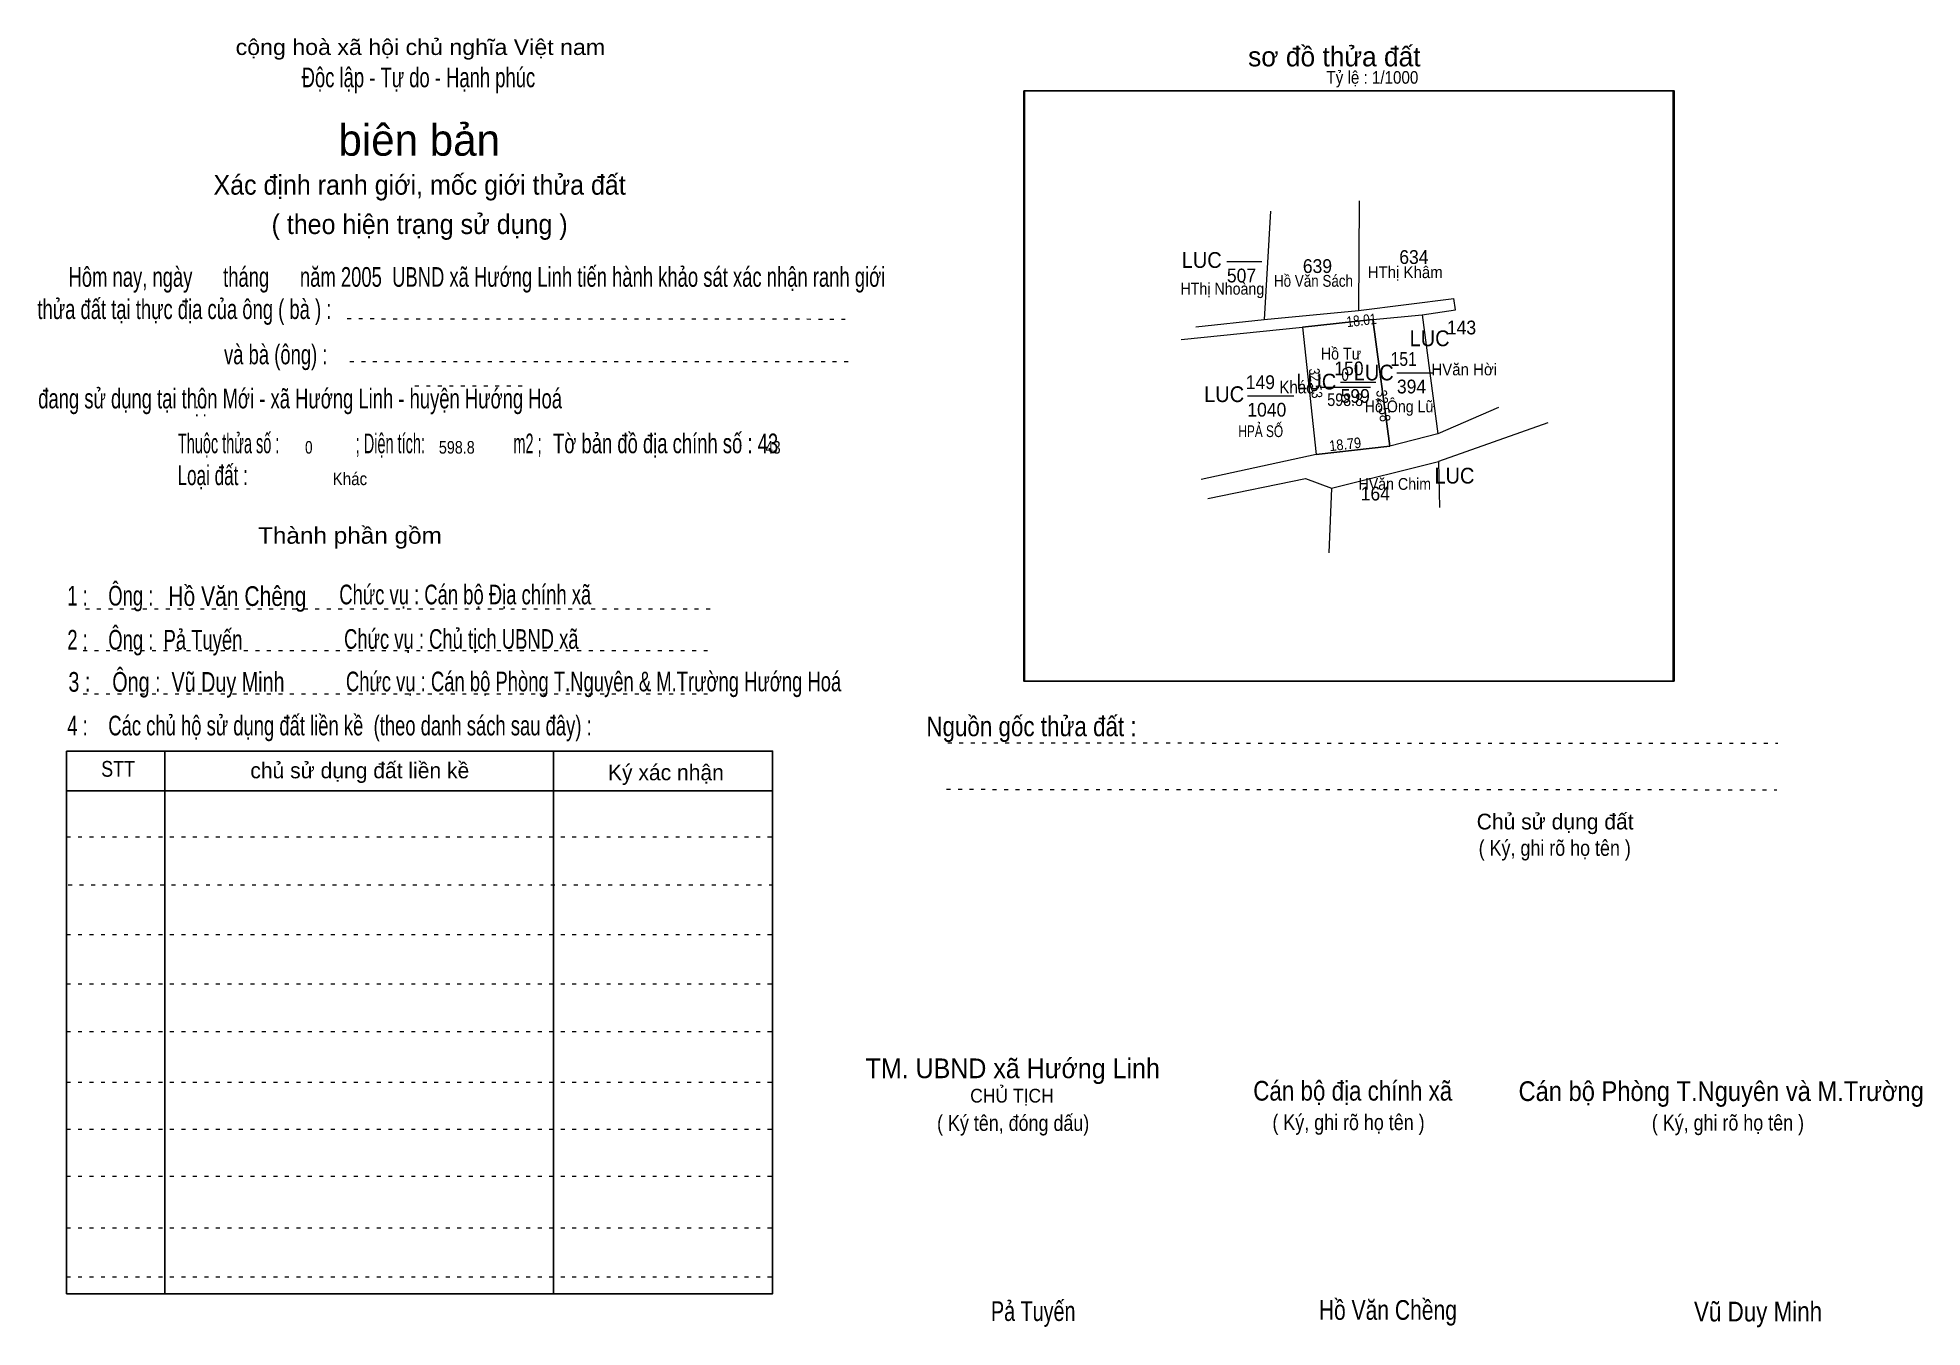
# Model space of a CAD drawing. Header units: centimetres. Extents: x -1.5 to 46.4, y -3.9 to 28.9.
import ezdxf
from ezdxf.enums import TextEntityAlignment as Align

# ---------------------------------------------------------------- set-up
doc = ezdxf.new("R2010")
doc.units = ezdxf.units.CM
doc.header["$LTSCALE"] = 0.16
doc.linetypes.add('DOTTED', pattern=[1.5, 0.3, -1.2])
for name, color, linetype, lineweight in [('15', 7, 'Continuous', 13), ('2', 7, 'Continuous', 25), ('22', 7, 'Continuous', 13), ('33', 7, 'Continuous', 13), ('5', 7, 'DOTTED', 13)]:
    doc.layers.add(name, color=color, linetype=linetype, lineweight=lineweight)
doc.layers.add('34', color=7, linetype='Continuous')
doc.layers.add('51', color=7, linetype='Continuous')

msp = doc.modelspace()

# ---------------------------------------------------------------- linework, layer by layer
at = {"layer": '15'}
for p, q in [((28.72, 23.18), (29.61, 23.18)), ((31.61, 20.12), (32.5, 20.12)), ((33.04, 20.35), (33.94, 20.35)), ((29.24, 19.77), (30.42, 19.77))]:
    msp.add_line(p, q, dxfattribs=at)
at = {"layer": '2'}
msp.add_lwpolyline([(23.56, 27.52), (40.06, 27.52), (40.06, 12.52), (23.56, 12.52)], close=True, dxfattribs=at)
at = {"layer": '22'}
for p, q in [((29.83, 24.46), (29.67, 21.71)), ((32.08, 24.72), (32.06, 21.94)), ((32.06, 21.94), (34.49, 22.24)), ((32.43, 21.71), (32.86, 18.49)), ((30.64, 21.51), (30.99, 18.28)), ((35.62, 19.47), (34.08, 18.8)), ((34.08, 18.8), (32.86, 18.49)), ((36.87, 19.08), (34.1, 18.1)), ((30.99, 18.28), (28.07, 17.64)), ((32.86, 18.49), (30.99, 18.28)), ((31.38, 17.42), (34.1, 18.1)), ((34.1, 18.1), (34.12, 16.93)), ((31.38, 17.42), (31.31, 15.78))]:
    msp.add_line(p, q, dxfattribs=at)
for points in [[(33.68, 21.83), (34.53, 21.95), (34.49, 22.24)], [(27.56, 21.2), (30.64, 21.51), (32.43, 21.71)], [(27.93, 21.52), (29.67, 21.71), (32.06, 21.94)], [(32.43, 21.71), (33.68, 21.83), (34.08, 18.8)], [(28.24, 17.16), (30.72, 17.67), (31.38, 17.42)]]:
    msp.add_lwpolyline(points, dxfattribs=at)
msp.add_lwpolyline([(30.99, 18.28), (32.86, 18.49), (32.43, 21.71), (30.64, 21.51)], close=True, dxfattribs=at)
at = {"layer": '33'}
msp.add_line((31.09, 19.99), (32.37, 19.99), dxfattribs=at)
at = {"layer": '5'}
for p, q in [((6.37, 21.73), (19.21, 21.72)), ((6.44, 20.64), (19.25, 20.64)), ((8.09, 20.02), (10.86, 20.02)), ((-0.28, 14.36), (15.72, 14.36)), ((-0.34, 13.3), (15.66, 13.3)), ((-0.34, 12.2), (15.66, 12.2)), ((21.63, 10.95), (42.72, 10.94)), ((21.6, 9.77), (42.69, 9.76)), ((-0.76, 8.56), (17.18, 8.56)), ((-0.72, 7.34), (17.22, 7.34)), ((-0.76, 6.08), (17.18, 6.08)), ((-0.76, 4.83), (17.18, 4.83)), ((-0.76, 3.62), (17.18, 3.62)), ((-0.76, 2.33), (17.18, 2.33)), ((-0.76, 1.13), (17.18, 1.13)), ((-0.76, -0.06), (17.18, -0.06)), ((-0.76, -1.37), (17.18, -1.37)), ((-0.76, -2.62), (17.18, -2.62))]:
    msp.add_line(p, q, dxfattribs=at)
at = {"layer": '5', "linetype": 'Continuous', "lineweight": 25}
for p, q in [((1.74, 10.74), (1.74, -3.05)), ((11.61, 10.74), (11.61, -3.05)), ((-0.76, 9.73), (17.18, 9.73))]:
    msp.add_line(p, q, dxfattribs=at)
for points in [[(23.58, 27.52), (40.08, 27.52), (40.08, 12.52), (23.58, 12.52)], [(-0.76, 10.74), (17.18, 10.74), (17.18, -3.05), (-0.76, -3.05)]]:
    msp.add_lwpolyline(points, close=True, dxfattribs=at)

# ---------------------------------------------------------------- texts
at = {"layer": '15'}
for s, width, p in [('634', 0.95, (33.1, 23.12)), ('507', 0.95, (28.72, 22.65)), ('639', 0.95, (30.65, 22.89)), ('143', 0.95, (34.31, 21.33)), ('150', 0.95, (31.45, 20.29)), ('151', 0.85, (32.88, 20.53)), ('149', 0.95, (29.2, 19.94)), ('394', 0.95, (33.04, 19.83)), ('599', 0.95, (31.61, 19.59)), ('1040', 0.95, (29.24, 19.24)), ('164', 0.95, (32.12, 17.11))]:
    msp.add_text(s, height=0.35, dxfattribs=dict(at, width=width)).set_placement(p)
at = {"layer": '22'}
for s, height, width, p in [('LUC', 0.4, 0.95, (28.08, 23.02)), ('HThị Khâm', 0.3, 0.95, (33.25, 22.76)), ('HThị Nhoàng', 0.3, 0.9, (28.605, 22.34)), ('Hồ Văn Sách', 0.3, 0.85, (30.92, 22.54)), ('LUC', 0.4, 0.95, (33.87, 21.03)), ('Hồ Tư', 0.3, 0.9, (31.62, 20.69)), ('HVăn Hời', 0.3, 0.95, (34.75, 20.29)), ('LUC', 0.4, 0.95, (30.99, 19.93)), ('LUC', 0.4, 0.95, (32.45, 20.16)), ('LUC', 0.4, 0.95, (28.65, 19.61)), ('Hồ Ông Lữ', 0.3, 0.9, (33.115, 19.35)), ('HPẢ SỐ', 0.3, 0.75, (29.58, 18.72)), ('LUC', 0.4, 0.95, (34.5, 17.54)), ('HVăn Chim', 0.3, 0.9, (32.985, 17.38))]:
    msp.add_text(s, height=height, dxfattribs=dict(at, width=width)).set_placement(p, align=Align.CENTER)
at = {"layer": '33', "width": 0.9}
msp.add_text('Khác', height=0.32, dxfattribs=at).set_placement((30.93, 19.83), align=Align.RIGHT)
at = {"layer": '33'}
for s, width, p in [('0', 0.8, (31.725, 20.15)), ('598.8', 0.85, (31.725, 19.51))]:
    msp.add_text(s, height=0.32, dxfattribs=dict(at, width=width)).set_placement(p, align=Align.CENTER)
at = {"layer": '34'}
for s, width, p in [(': : ', 0.85, (2.5, 19.25)), ('0', 0.8, (5.3, 18.3)), ('598.8', 0.85, (8.7, 18.3)), ('43', 0.8, (17, 18.3)), ('Khác', 0.9, (6, 17.5))]:
    msp.add_text(s, height=0.32, dxfattribs=dict(at, width=width)).set_placement(p)
at = {"layer": '5'}
for s, height, width, p in [('cộng hoà xã hội chủ nghĩa Việt nam', 0.4, 1.1, (8.23, 28.43)), ('Độc lập - Tự do - Hạnh phúc', 0.5, 0.7, (8.18, 27.61)), ('Xác định ranh giới, mốc giới thửa đất', 0.5, 0.95, (8.21, 24.88)), ('( theo hiện trạng sử dụng )', 0.5, 0.95, (8.21, 23.88)), ('Thành phần gồm', 0.42, 1.1, (6.44, 16.01)), ('Hồ Văn Chêng', 0.5, 0.8, (3.58, 14.43)), ('Chức vụ : Cán bộ Địa chính xã', 0.5, 0.7, (9.37, 14.47)), ('Chức vụ : Chủ tịch UBND xã', 0.5, 0.7, (9.27, 13.34)), ('Chức vụ : Cán bộ Phòng T.Nguyên & M.Trường Hướng Hoá', 0.5, 0.7, (12.63, 12.26)), ('    Nguồn gốc thửa đất :', 0.5, 0.85, (23.44, 11.12)), ('( Ký, ghi rõ họ tên )', 0.4, 0.85, (37.05, 8.08)), ('CHỦ TỊCH', 0.35, 0.95, (23.26, 1.81)), ('( Ký tên, đóng dấu)', 0.4, 0.85, (23.29, 1.09)), ('( Ký, ghi rõ họ tên )', 0.4, 0.85, (31.81, 1.11)), ('( Ký, ghi rõ họ tên )', 0.4, 0.85, (41.45, 1.1)), ('Pả Tuyến', 0.5, 0.75, (23.8, -3.74)), ('Hồ Văn Chềng', 0.5, 0.8, (32.81, -3.71)), ('Vũ Duy Minh', 0.5, 0.85, (42.215, -3.75))]:
    msp.add_text(s, height=height, dxfattribs=dict(at, width=width)).set_placement(p, align=Align.CENTER)
msp.add_text('sơ đồ thửa đất', height=0.5, dxfattribs=at).set_placement((29.26, 28.14))
for s, height, p in [('biên bản', 0.8, (8.2, 25.87)), ('      chủ sử dụng đất liền kề', 0.4, (6.245, 10.05)), ('   Ký xác nhận', 0.4, (14.245, 10)), ('Chủ sử dụng đất', 0.4, (37.06, 8.75))]:
    msp.add_text(s, height=height, dxfattribs=at).set_placement(p, align=Align.CENTER)
for s, height, width, p in [('   Hôm nay, ngày      tháng      năm 2005  UBND xã Hướng Linh tiến hành khảo sát xác nhận ranh giới ', 0.5, 0.7, (-1.1, 22.54)), ('thửa đất tại thực địa của ông ( bà ) :                                       ', 0.5, 0.7, (-1.5, 21.72)), ('                                     và bà (ông) :', 0.5, 0.7, (-1.57, 20.57)), (' đang sử dụng tại thôn Mới - xã Hướng Linh - huyện Hướng Hoá', 0.5, 0.7, (-1.61, 19.45)), ('Thuộc thửa số :                   ; Diện tích:                      m2 ;                                            ', 0.5, 0.55, (2.07, 18.31)), ('Tờ bản đồ địa chính số : 43', 0.5, 0.7, (11.6, 18.31)), ('Loại đất :  ', 0.5, 0.65, (2.06, 17.5)), ('    1 :    Ông :                                                        ', 0.5, 0.7, (-1.26, 14.44)), ('    2 :    Ông :  Pả Tuyến', 0.5, 0.7, (-1.26, 13.32)), ('    3 :    Ông :  Vũ Duy Minh', 0.5, 0.75, (-1.27, 12.25)), ('    4 :    Các chủ hộ sử dụng đất liền kề  (theo danh sách sau đây) :', 0.5, 0.7, (-1.26, 11.14)), ('STT', 0.4, 0.85, (0.12, 10.09)), ('TM. UBND xã Hướng Linh', 0.5, 0.95, (19.54, 2.43)), ('Cán bộ địa chính xã  ', 0.5, 0.85, (29.39, 1.86)), ('Cán bộ Phòng T.Nguyên và M.Trường', 0.5, 0.9, (36.13, 1.85))]:
    msp.add_text(s, height=height, dxfattribs=dict(at, width=width)).set_placement(p)
at = {"layer": '51', "width": 0.9}
msp.add_text('Tỷ lệ : 1/1000', height=0.32, dxfattribs=at).set_placement((31.25, 27.7))
at = {"layer": '51'}
for s, rotation, width, p in [('18.01', 6.505, 0.85, (32.155, 21.555)), ('32.53', 276.177, 0.85, (30.843, 20.075)), ('32.58', 277.548, 0.9, (32.563, 19.498)), ('18.79', 6.357, 0.9, (31.74, 18.405))]:
    msp.add_text(s, height=0.27, rotation=rotation, dxfattribs=dict(at, width=width)).set_placement(p, align=Align.CENTER)

doc.saveas('drawing.dxf')
